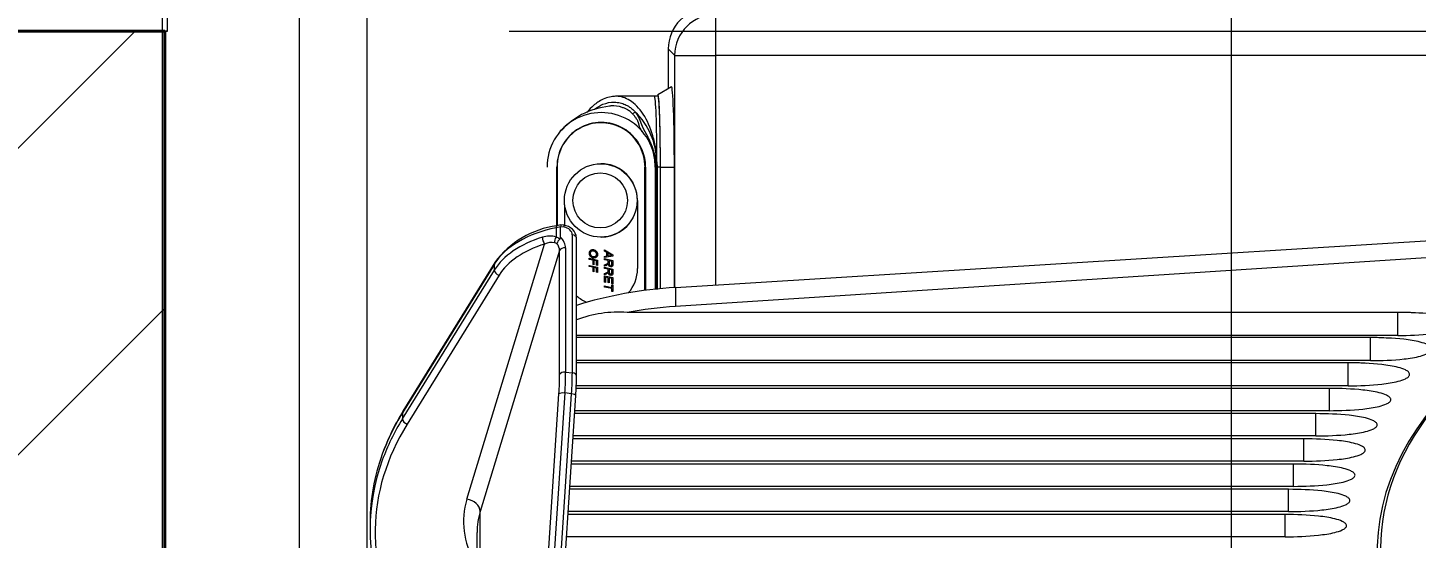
# Model space of a CAD drawing. Header units: millimetres. Extents: x 886808 to 1650903, y -1008069 to 230892.
# Drawn here: x 935148.2 to 935554.9, y -346922.8 to -346773.2 of the extents above; entities that cross this region are included whole.
import ezdxf

# ---------------------------------------------------------------- set-up
doc = ezdxf.new("R2010")
doc.units = ezdxf.units.MM
doc.layers.get('0').update_dxf_attribs({"lineweight": 0})
for name, color, linetype, lineweight in [('01- NET TUONG- 242', 242, 'Continuous', 40), ('03- Net Cua- 153', 153, 'Continuous', 9), ('A_Dim', 8, 'Continuous', 5), ('HACTH', 8, 'Continuous', 0), ('hatch', 250, 'Continuous', 0), ('I-FURN', 252, 'Continuous', 5)]:
    doc.layers.add(name, color=color, linetype=linetype, lineweight=lineweight)
doc.styles.add('TIÊU ĐỀ', font='arial.ttf', dxfattribs={"height": 230})
doc.dimstyles.new('1-100', dxfattribs={"dimtxt": 230, "dimasz": 150, "dimexe": 150, "dimexo": 300, "dimgap": 90, "dimtad": 1, "dimdec": 0, "dimrnd": 5, "dimzin": 0, "dimtxsty": 'TIÊU ĐỀ', "dimblk": 'ARCHTICK', "dimcen": 100, "dimdle": 120, "dimclrd": 256, "dimclre": 256, "dimclrt": 2, "dimadec": 0, "dimazin": 0, "dimtfac": 1, "dimtdec": 0, "dimtix": 1, "dimtmove": 1, "dimatfit": 3, "dimldrblk": 'OPEN30', "dimfxl": 900, "dimtolj": 1, "dimtzin": 0, "dimlwd": 13, "dimlwe": 13, "dimarcsym": 1})

# ---------------------------------------------------------------- blocks, each defined once
blk = doc.blocks.new('*U1457')
at = {"color": 7, "ltscale": 5}
blk.add_line((-2000, 100), (-2000, -100), dxfattribs=at)
at = {"color": 0, "lineweight": -2}
blk.add_lwpolyline([(-2000, 100), (-1950, 100), (-1950, -100), (-2000, -100)], close=True, dxfattribs=at)
blk = doc.blocks.new('TUONG BEP TG 1')
at = {"layer": 'HACTH', "transparency": 33554636}
h = blk.add_hatch(dxfattribs=at)
h.set_pattern_fill('ANSI31', color=256, scale=20)
h.set_pattern_definition([(45, (-934918.59, 379499.195), (-44.9012806, 44.9012806), [])])
h.paths.add_polyline_path([(70, 29807.82), (70, 31607.82), (-2430, 31607.82), (-2430, 31445.27), (-2630, 31445.27), (-2630, 31807.82), (70, 31807.82), (70, 29607.82), (-2630, 29607.82), (-2630, 29944.8), (-2430, 29944.8), (-2430, 29807.82)])
h.paths.add_polyline_path([(70, 32725), (269.73, 32725), (269.73, 29200), (70, 29200)])
at = {"layer": '01- NET TUONG- 242', "transparency": 33554636}
blk.add_lwpolyline([(70, 32725), (269.73, 32725), (269.73, 29200), (70, 29200)], close=True, dxfattribs=at)
at = {"layer": '03- Net Cua- 153', "linetype": 'Continuous', "transparency": 33554636, "xscale": -1, "rotation": 270}
blk.add_blockref('*U1457', (170.6, 34725), dxfattribs=at)
blk = doc.blocks.new('A$C26DD556D')
at = {"layer": 'hatch', "transparency": 33554636}
for p, q in [((2078.55, 22119.27), (2078.55, 23619.27)), ((2078.55, 22119.27), (2078.55, 23619.27)), ((2078.55, 22119.27), (2078.55, 23619.27)), ((2118.55, 23619.27), (2118.55, 22119.27)), ((2138.55, 22139.27), (2138.55, 23599.27)), ((2391.55, 23599.27), (2391.55, 22139.27)), ((2240.58, 23416.22, 0), (2240.58, 23404.23, 0)), ((2228.59, 23404.23, 0), (2226.72, 23406.1, 0)), ((2226.72, 23406.1, 0), (2226.72, 23394.43, 0)), ((2228.59, 23336.2, 0), (2228.59, 23404.23, 0)), ((2228.59, 23404.23, 0), (2240.58, 23404.23, 0)), ((2524.73, 23404.23, 0), (2240.58, 23404.23, 0)), ((2240.58, 23404.23, 0), (2240.58, 23336.95, 0)), ((2227.66, 23394.98, 0), (2223.66, 23392.67, 0)), ((2222.68, 23392.23, 0), (2211.44, 23392.23, 0)), ((2223.79, 23392.23, 0), (2222.68, 23392.23, 0)), ((2207.09, 23384.48, 0), (2207.02, 23384.48, 0)), ((2194.09, 23354.32, 0), (2194.09, 23371.48, 0)), ((2194.12, 23371.48, 0), (2194.09, 23371.48, 0)), ((2194.12, 23354.33, 0), (2194.12, 23371.48, 0)), ((2194.15, 23371.48, 0), (2194.15, 23354.34, 0)), ((2207.02, 23372.48, 0), (2206.94, 23372.48, 0)), ((2219.89, 23335.35, 0), (2219.89, 23371.48, 0)), ((2219.96, 23371.48, 0), (2219.89, 23371.48, 0)), ((2219.96, 23335.36, 0), (2219.96, 23371.48, 0)), ((2220.03, 23371.48, 0), (2220.03, 23335.37, 0)), ((2222.87, 23371.48, 0), (2223.05, 23371.48, 0)), ((2222.91, 23371.48, 0), (2222.91, 23335.71, 0)), ((2223.37, 23371.48, 0), (2223.32, 23372.99, 0)), ((2223.37, 23335.65, 0), (2223.37, 23371.48, 0)), ((2223.37, 23371.48, 0), (2223.45, 23371.48, 0)), ((2223.4, 23373, 0), (2223.45, 23371.48, 0)), ((2224.41, 23371.48, 0), (2223.45, 23371.48, 0)), ((2223.45, 23371.48, 0), (2223.45, 23335.65, 0)), ((2224.41, 23335.87, 0), (2224.41, 23371.48, 0)), ((2224.42, 23335.87, 0), (2224.42, 23371.48, 0)), ((2224.42, 23371.48, 0), (2228.49, 23371.48, 0)), ((2228.49, 23336.2, 0), (2228.49, 23371.48, 0)), ((2217.67, 23361.73, 0), (2217.67, 23341.73, 0)), ((2217.67, 23361.73, 0), (2217.67, 23341.73, 0)), ((2196.37, 23354.4, 0), (2196.37, 23360.44, 0)), ((2196.37, 23354.4, 0), (2196.37, 23360.44, 0)), ((2195.17, 23353.98, 0), (2193.84, 23353.72, 0)), ((2193.84, 23353.72, 0), (2193.84, 23351, 0)), ((2195.23, 23354.56, 0), (2194.05, 23354.31, 0)), ((2196.19, 23353.87, 0), (2195.17, 23353.99, 0)), ((2195.17, 23350.94, 0), (2195.17, 23353.98, 0)), ((2196.1, 23354.45, 0), (2195.23, 23354.56, 0)), ((2228.86, 23336.22, 0), (2514.74, 23354.06, 0)), ((2198.61, 23311.19, 0), (2198.61, 23351.62, 0)), ((2199.83, 23310.29, 0), (2199.83, 23350.71, 0)), ((2206.94, 23350.98, 0), (2207.02, 23350.98, 0)), ((2514.74, 23349.14, 0), (2228.86, 23330.64, 0)), ((2167.73, 23274.17, 0), (2190.5, 23348.94, 0)), ((2194.89, 23347.06, 0), (2171.6, 23270.56, 0)), ((2194.89, 23310.68, 0), (2194.89, 23347.06, 0)), ((2196.64, 23347.8, 0), (2196.64, 23311.42, 0)), ((2203.89, 23345.84, 0), (2203.89, 23345.84, 0)), ((2203.91, 23346.56, 0), (2203.9, 23346.56, 0)), ((2204.14, 23345.54, 0), (2204.13, 23345.54, 0)), ((2204.18, 23346.82, 0), (2204.18, 23346.82, 0)), ((2204.57, 23346.91, 0), (2204.57, 23346.91, 0)), ((2204.57, 23346.91, 0), (2204.57, 23346.91, 0)), ((2205.62, 23346.85, 0), (2205.62, 23346.85, 0)), ((2208.01, 23347.24, 0), (2210.49, 23345.82, 0)), ((2208.01, 23346.87, 0), (2208.01, 23347.24, 0)), ((2208.01, 23346.87, 0), (2208.01, 23347.24, 0)), ((2208.01, 23347.24, 0), (2210.49, 23345.82, 0)), ((2208.72, 23346.47, 0), (2208.01, 23346.87, 0)), ((2208.72, 23346.47, 0), (2208.01, 23346.87, 0)), ((2208.01, 23345.34, 0), (2208.72, 23345.46, 0)), ((2208.01, 23345.34, 0), (2208.72, 23345.46, 0)), ((2210.49, 23345.43, 0), (2208.01, 23345.01, 0)), ((2210.49, 23345.43, 0), (2208.01, 23345.01, 0)), ((2208.01, 23345.01, 0), (2208.01, 23345.34, 0)), ((2208.01, 23345.01, 0), (2208.01, 23345.34, 0)), ((2208.72, 23345.46, 0), (2208.72, 23346.47, 0)), ((2208.72, 23345.46, 0), (2208.72, 23346.47, 0)), ((2208.98, 23346.33, 0), (2208.98, 23345.5, 0)), ((2209.71, 23345.92, 0), (2208.98, 23346.33, 0)), ((2209.71, 23345.92, 0), (2208.98, 23346.33, 0)), ((2208.98, 23346.33, 0), (2208.98, 23345.5, 0)), ((2208.98, 23345.5, 0), (2209.6, 23345.6, 0)), ((2208.98, 23345.5, 0), (2209.6, 23345.6, 0)), ((2210.49, 23345.82, 0), (2210.49, 23345.43, 0)), ((2210.49, 23345.82, 0), (2210.49, 23345.43, 0)), ((2175.76, 23343.07, 0), (2148.86, 23299.46, 0)), ((2148.86, 23297.72, 0), (2175.76, 23341.33, 0)), ((2175.89, 23343.54, 0), (2148.99, 23299.93, 0)), ((2175.76, 23341.33, 0), (2175.76, 23343.07, 0)), ((2203.58, 23344.76, 0), (2205.98, 23344.25, 0)), ((2203.58, 23344.43, 0), (2203.58, 23344.76, 0)), ((2204.67, 23344.2, 0), (2203.58, 23344.43, 0)), ((2203.58, 23342.37, 0), (2203.58, 23342.69, 0)), ((2203.58, 23342.69, 0), (2205.98, 23342.19, 0)), ((2204.67, 23342.14, 0), (2203.58, 23342.37, 0)), ((2203.59, 23344.43, 0), (2203.59, 23344.76, 0)), ((2203.59, 23344.76, 0), (2205.98, 23344.25, 0)), ((2204.67, 23344.2, 0), (2203.59, 23344.43, 0)), ((2203.59, 23342.37, 0), (2203.59, 23342.69, 0)), ((2203.59, 23342.69, 0), (2205.98, 23342.19, 0)), ((2204.67, 23342.14, 0), (2203.59, 23342.37, 0)), ((2203.59, 23342.37, 0), (2203.59, 23342.37, 0)), ((2204.67, 23342.93, 0), (2204.67, 23344.2, 0)), ((2204.67, 23342.93, 0), (2204.67, 23344.2, 0)), ((2204.67, 23342.93, 0), (2204.67, 23342.93, 0)), ((2204.94, 23342.87, 0), (2204.67, 23342.93, 0)), ((2204.94, 23342.88, 0), (2204.67, 23342.93, 0)), ((2204.67, 23340.87, 0), (2204.67, 23342.14, 0)), ((2204.67, 23340.87, 0), (2204.67, 23342.14, 0)), ((2204.94, 23344.93, 0), (2204.94, 23344.93, 0)), ((2205.71, 23343.99, 0), (2204.94, 23344.15, 0)), ((2204.94, 23344.15, 0), (2204.94, 23342.87, 0)), ((2204.95, 23344.15, 0), (2204.94, 23344.15, 0)), ((2204.94, 23344.15, 0), (2204.94, 23342.88, 0)), ((2204.94, 23344.15, 0), (2204.94, 23342.88, 0)), ((2205.7, 23343.99, 0), (2204.94, 23344.15, 0)), ((2204.94, 23342.87, 0), (2204.94, 23342.88, 0)), ((2204.94, 23342.88, 0), (2204.94, 23342.88, 0)), ((2205.71, 23341.92, 0), (2204.94, 23342.08, 0)), ((2204.94, 23342.08, 0), (2204.94, 23340.81, 0)), ((2204.95, 23342.08, 0), (2204.94, 23342.08, 0)), ((2205.7, 23341.92, 0), (2204.94, 23342.08, 0)), ((2204.94, 23342.08, 0), (2204.94, 23340.81, 0)), ((2204.94, 23342.08, 0), (2204.94, 23340.81, 0)), ((2205.7, 23343.99, 0), (2204.95, 23344.15, 0)), ((2205.7, 23341.92, 0), (2204.95, 23342.08, 0)), ((2205.7, 23342.74, 0), (2205.7, 23343.99, 0)), ((2205.98, 23342.68, 0), (2205.7, 23342.74, 0)), ((2205.7, 23340.68, 0), (2205.7, 23341.92, 0)), ((2205.71, 23342.74, 0), (2205.71, 23343.99, 0)), ((2205.98, 23342.68, 0), (2205.71, 23342.74, 0)), ((2205.71, 23342.74, 0), (2205.71, 23342.74, 0)), ((2205.98, 23342.68, 0), (2205.71, 23342.74, 0)), ((2205.71, 23342.74, 0), (2205.71, 23342.74, 0)), ((2205.71, 23340.67, 0), (2205.71, 23341.92, 0)), ((2205.98, 23344.25, 0), (2205.98, 23342.68, 0)), ((2205.98, 23344.25, 0), (2205.98, 23342.68, 0)), ((2205.98, 23344.25, 0), (2205.98, 23342.68, 0)), ((2205.98, 23342.68, 0), (2205.98, 23342.68, 0)), ((2205.98, 23342.19, 0), (2205.98, 23340.62, 0)), ((2205.98, 23342.19, 0), (2205.98, 23340.62, 0)), ((2205.98, 23342.19, 0), (2205.98, 23341.2, 0)), ((2208.01, 23344.67, 0), (2210.49, 23344.15, 0)), ((2208.01, 23344.34, 0), (2208.01, 23344.67, 0)), ((2208.01, 23344.34, 0), (2208.01, 23344.67, 0)), ((2208.01, 23344.67, 0), (2210.49, 23344.15, 0)), ((2209.11, 23344.11, 0), (2208.01, 23344.34, 0)), ((2209.11, 23344.11, 0), (2208.01, 23344.34, 0)), ((2208.01, 23342.86, 0), (2208.47, 23343.03, 0)), ((2208.01, 23342.86, 0), (2208.47, 23343.03, 0)), ((2208.01, 23342.48, 0), (2208.01, 23342.86, 0)), ((2208.01, 23342.48, 0), (2208.01, 23342.86, 0)), ((2208.48, 23342.67, 0), (2208.01, 23342.48, 0)), ((2208.48, 23342.67, 0), (2208.01, 23342.48, 0)), ((2208.01, 23342.15, 0), (2210.49, 23341.63, 0)), ((2208.01, 23341.82, 0), (2208.01, 23342.15, 0)), ((2208.01, 23341.82, 0), (2208.01, 23342.15, 0)), ((2208.01, 23342.15, 0), (2210.49, 23341.63, 0)), ((2209.11, 23341.59, 0), (2208.01, 23341.82, 0)), ((2209.11, 23341.59, 0), (2208.01, 23341.82, 0)), ((2209.11, 23343.72, 0), (2209.11, 23344.11, 0)), ((2209.11, 23343.72, 0), (2209.11, 23344.11, 0)), ((2209.11, 23341.2, 0), (2209.11, 23341.59, 0)), ((2209.11, 23341.2, 0), (2209.11, 23341.59, 0)), ((2210.21, 23343.87, 0), (2209.38, 23344.05, 0)), ((2209.38, 23344.05, 0), (2209.38, 23343.59, 0)), ((2210.21, 23343.87, 0), (2209.38, 23344.05, 0)), ((2209.38, 23344.05, 0), (2209.38, 23343.59, 0)), ((2210.21, 23341.35, 0), (2209.38, 23341.53, 0)), ((2209.38, 23341.53, 0), (2209.38, 23341.07, 0)), ((2210.21, 23341.35, 0), (2209.38, 23341.53, 0)), ((2209.38, 23341.53, 0), (2209.38, 23341.07, 0)), ((2210.21, 23343.06, 0), (2210.21, 23343.87, 0)), ((2210.21, 23343.06, 0), (2210.21, 23343.87, 0)), ((2210.21, 23340.54, 0), (2210.21, 23341.35, 0)), ((2210.21, 23340.54, 0), (2210.21, 23341.35, 0)), ((2210.49, 23344.15, 0), (2210.49, 23343.1, 0)), ((2210.49, 23344.15, 0), (2210.49, 23343.1, 0)), ((2210.49, 23341.63, 0), (2210.49, 23340.58, 0)), ((2210.49, 23341.63, 0), (2210.49, 23340.58, 0)), ((2177.14, 23339.82, 0), (2150.24, 23296.21, 0)), ((2204.94, 23340.81, 0), (2204.67, 23340.87, 0)), ((2204.67, 23340.87, 0), (2204.67, 23340.87, 0)), ((2204.94, 23340.81, 0), (2204.67, 23340.87, 0)), ((2204.67, 23340.87, 0), (2204.67, 23340.87, 0)), ((2204.94, 23340.81, 0), (2204.67, 23340.87, 0)), ((2204.94, 23340.81, 0), (2204.94, 23340.81, 0)), ((2205.98, 23340.62, 0), (2205.7, 23340.68, 0)), ((2205.71, 23340.67, 0), (2205.71, 23340.68, 0)), ((2205.98, 23340.62, 0), (2205.71, 23340.67, 0)), ((2205.71, 23340.67, 0), (2205.71, 23340.67, 0)), ((2205.98, 23340.62, 0), (2205.71, 23340.67, 0)), ((2205.98, 23340.62, 0), (2205.98, 23340.62, 0)), ((2208.01, 23340.33, 0), (2208.47, 23340.51, 0)), ((2208.01, 23340.33, 0), (2208.47, 23340.51, 0)), ((2208.01, 23339.96, 0), (2208.01, 23340.33, 0)), ((2208.01, 23339.96, 0), (2208.01, 23340.33, 0)), ((2208.48, 23340.15, 0), (2208.01, 23339.96, 0)), ((2208.48, 23340.15, 0), (2208.01, 23339.96, 0)), ((2208.01, 23339.64, 0), (2210.49, 23339.11, 0)), ((2208.01, 23337.73, 0), (2208.01, 23339.64, 0)), ((2208.01, 23337.73, 0), (2208.01, 23339.64, 0)), ((2208.01, 23339.64, 0), (2210.49, 23339.11, 0)), ((2208.29, 23337.67, 0), (2208.01, 23337.73, 0)), ((2208.29, 23337.67, 0), (2208.01, 23337.73, 0)), ((2208.29, 23339.24, 0), (2208.29, 23337.67, 0)), ((2209.15, 23339.06, 0), (2208.29, 23339.24, 0)), ((2209.15, 23339.06, 0), (2208.29, 23339.24, 0)), ((2208.29, 23339.24, 0), (2208.29, 23337.67, 0)), ((2209.15, 23337.63, 0), (2209.15, 23339.06, 0)), ((2209.15, 23337.63, 0), (2209.15, 23339.06, 0)), ((2209.43, 23337.57, 0), (2209.15, 23337.63, 0)), ((2209.43, 23337.57, 0), (2209.15, 23337.63, 0)), ((2209.43, 23339, 0), (2209.43, 23337.57, 0)), ((2210.2, 23338.84, 0), (2209.43, 23339, 0)), ((2210.2, 23338.84, 0), (2209.43, 23339, 0)), ((2209.43, 23339, 0), (2209.43, 23337.57, 0)), ((2210.2, 23337.37, 0), (2210.2, 23338.84, 0)), ((2210.2, 23337.37, 0), (2210.2, 23338.84, 0)), ((2210.49, 23337.31, 0), (2210.2, 23337.37, 0)), ((2210.49, 23337.31, 0), (2210.2, 23337.37, 0)), ((2210.2, 23337.03, 0), (2210.49, 23336.97, 0)), ((2210.2, 23336.21, 0), (2210.2, 23337.03, 0)), ((2210.2, 23336.21, 0), (2210.2, 23337.03, 0)), ((2210.2, 23337.03, 0), (2210.49, 23336.97, 0)), ((2210.49, 23339.11, 0), (2210.49, 23337.31, 0)), ((2210.49, 23339.11, 0), (2210.49, 23337.31, 0)), ((2210.49, 23336.97, 0), (2210.49, 23335, 0)), ((2210.49, 23336.97, 0), (2210.49, 23335, 0)), ((2208.01, 23336.67, 0), (2210.2, 23336.21, 0)), ((2208.01, 23336.34, 0), (2208.01, 23336.67, 0)), ((2208.01, 23336.34, 0), (2208.01, 23336.67, 0)), ((2208.01, 23336.67, 0), (2210.2, 23336.21, 0)), ((2210.2, 23335.88, 0), (2208.01, 23336.34, 0)), ((2210.2, 23335.88, 0), (2208.01, 23336.34, 0)), ((2210.2, 23335.06, 0), (2210.2, 23335.88, 0)), ((2210.2, 23335.06, 0), (2210.2, 23335.88, 0)), ((2210.49, 23335, 0), (2210.2, 23335.06, 0)), ((2210.49, 23335, 0), (2210.2, 23335.06, 0)), ((2228.86, 23336.22, 0), (2228.86, 23330.64, 0)), ((2440.37, 23328.91, 0), (2214.64, 23328.91, 0)), ((2440.37, 23322.17, 0), (2440.37, 23328.91, 0)), ((2440.37, 23322.17, 0), (2199.83, 23322.17, 0)), ((2432.37, 23321.52, 0), (2199.83, 23321.52, 0)), ((2432.37, 23321.52, 0), (2432.37, 23321.53, 0)), ((2432.37, 23314.78, 0), (2432.37, 23321.52, 0)), ((2432.37, 23314.78, 0), (2199.83, 23314.78, 0)), ((2425.87, 23314.14, 0), (2199.83, 23314.14, 0)), ((2425.87, 23307.39, 0), (2425.87, 23314.14, 0)), ((2425.87, 23314.14, 0), (2425.87, 23314.14, 0)), ((2196.64, 23311.42, 0), (2198.61, 23311.19, 0)), ((2190.25, 23237.51, 0), (2194.69, 23305.02, 0)), ((2196.42, 23305.3, 0), (2191.98, 23237.79, 0)), ((2193.95, 23237.57, 0), (2198.39, 23305.07, 0)), ((2195.19, 23237.02, 0), (2199.63, 23304.53, 0)), ((2198.39, 23305.07, 0), (2196.42, 23305.3, 0)), ((2420.37, 23306.63, 0), (2199.73, 23306.63, 0)), ((2425.87, 23307.39, 0), (2199.76, 23307.39, 0)), ((2420.37, 23300.12, 0), (2420.37, 23306.63, 0)), ((2148.86, 23299.46, 0), (2148.86, 23297.72, 0)), ((2416.37, 23299.25, 0), (2199.28, 23299.25, 0)), ((2420.37, 23300.12, 0), (2199.34, 23300.12, 0)), ((2416.37, 23292.73, 0), (2416.37, 23299.25, 0)), ((2416.37, 23292.73, 0), (2198.85, 23292.73, 0)), ((2412.87, 23291.86, 0), (2198.79, 23291.86, 0)), ((2412.87, 23285.34, 0), (2412.87, 23291.86, 0)), ((2409.87, 23284.47, 0), (2198.31, 23284.47, 0)), ((2412.87, 23285.34, 0), (2198.37, 23285.34, 0)), ((2409.87, 23277.95, 0), (2409.87, 23284.47, 0)), ((2408.37, 23277.08, 0), (2197.82, 23277.08, 0)), ((2409.87, 23277.95, 0), (2197.88, 23277.95, 0)), ((2408.37, 23270.57, 0), (2408.37, 23277.08, 0)), ((2171.6, 23160.78, 0), (2171.6, 23270.56, 0)), ((2407.37, 23269.69, 0), (2197.34, 23269.69, 0)), ((2408.37, 23270.57, 0), (2197.39, 23270.57, 0)), ((2407.37, 23263.18, 0), (2407.37, 23269.69, 0)), ((2139.36, 23267.48, 0), (2139.36, 23265.74, 0)), ((2170.68, 23264.45, 0), (2170.68, 23154.61, 0)), ((2407.37, 23263.18, 0), (2196.91, 23263.18, 0))]:
    blk.add_line(p, q, dxfattribs=at)
for centre, radius, start, end in [((2207.06, 23371.62, 0), 15.84, 359.4809, 180.5191), ((2211.7, 23367.23, 0), 22.19, 95.6251, 140.0536), ((2202.54, 23372.75, 0), 20.78, 0.6784, 46.053), ((2197.82, 23327.26, 0), 27.32, 97.9503, 143.4264), ((2195.8, 23350.41, 0), 4.04, 4.2196, 85.7624), ((2191.92, 23345.02, 0), 6.28, 72.136, 109.4973), ((2192.52, 23344.83, 0), 4.58, 78.9901, 116.2266), ((2196.33, 23348.58, 0), 2.27, 128.0848, 168.5911), ((2194.43, 23350.91, 0), 0.733, 312.5768, 2.5658), ((2204.79, 23346.24, 0), 1.25, 205.7654, 225.5429), ((2204.79, 23346.24, 0), 1.25, 205.7654, 225.5429), ((2204.79, 23346.24, 0), 1.26, 205.7065, 225.3934), ((2204.45, 23346.31, 0), 0.891, 116.2271, 150.5243), ((2204.8, 23346.32, 0), 1.02, 208.1747, 229.9807), ((2204.79, 23346.32, 0), 1.02, 208.1747, 229.9807), ((2204.48, 23346.24, 0), 0.658, 116.8314, 150.5276), ((2204.78, 23346.3, 0), 1, 207.818, 230.0977), ((2204.47, 23346.24, 0), 0.648, 116.5701, 150.7829), ((2204.48, 23346.24, 0), 0.658, 116.8314, 150.5276), ((2204.89, 23346.33, 0), 1.39, 225.2542, 244.809), ((2204.89, 23346.33, 0), 1.39, 225.2746, 244.8061), ((2204.89, 23346.33, 0), 1.39, 225.2542, 244.809), ((2204.58, 23346.07, 0), 1.16, 89.8934, 116.7591), ((2204.86, 23346.42, 0), 1.14, 230.4212, 252.4486), ((2204.87, 23346.42, 0), 1.14, 230.4212, 252.4486), ((2204.87, 23346.42, 0), 1.14, 230.3406, 252.3691), ((2204.56, 23346.05, 0), 0.857, 89.4447, 116.2396), ((2204.56, 23346.05, 0), 0.864, 89.4767, 116.0763), ((2204.56, 23346.05, 0), 0.864, 89.4767, 116.0763), ((2204.63, 23345.67, 0), 1.24, 49.9606, 92.8046), ((2204.64, 23345.67, 0), 1.24, 49.9606, 92.8046), ((2204.64, 23345.78, 0), 1.46, 47.8967, 92.3715), ((2204.65, 23345.77, 0), 1.46, 47.9849, 92.3608), ((2204.65, 23345.78, 0), 1.46, 47.8967, 92.3715), ((2210.66, 23339.09, 0), 6.59, 93.8383, 99.2301), ((2210.66, 23339.09, 0), 6.59, 93.8383, 99.2301), ((2211.91, 23349.73, 0), 4.4, 240.0688, 247.3982), ((2211.91, 23349.73, 0), 4.4, 240.0688, 247.3982), ((2207.7, 23345.07, 0), 2.18, 290.7598, 303.5782), ((2207.7, 23345.07, 0), 2.18, 290.7598, 303.5782), ((2207.7, 23345.07, 0), 2.18, 290.7598, 303.5782), ((2207.62, 23344.73, 0), 2.23, 292.7123, 305.9976), ((2207.61, 23344.73, 0), 2.23, 292.7123, 305.9976), ((2207.61, 23344.73, 0), 2.23, 292.7123, 305.9976), ((2208.66, 23343.65, 0), 0.463, 301.1567, 331.329), ((2208.66, 23343.65, 0), 0.463, 301.1567, 331.329), ((2208.66, 23341.13, 0), 0.463, 301.1567, 331.329), ((2208.66, 23341.13, 0), 0.463, 301.1567, 331.329), ((2208.67, 23343.65, 0), 0.463, 301.1567, 331.329), ((2208.67, 23341.13, 0), 0.463, 301.1567, 331.329), ((2208.38, 23343.64, 0), 0.905, 307.482, 325.5329), ((2208.38, 23343.64, 0), 0.905, 307.482, 325.5329), ((2208.33, 23343.68, 0), 0.782, 341.3937, 2.8202), ((2208.33, 23343.68, 0), 0.782, 341.3937, 2.8202), ((2208.33, 23343.68, 0), 0.782, 341.3937, 2.8202), ((2208.33, 23341.16, 0), 0.782, 341.3937, 2.8202), ((2208.33, 23341.16, 0), 0.782, 341.3937, 2.8202), ((2208.33, 23341.16, 0), 0.782, 341.3937, 2.8202), ((2210.24, 23343.2, 0), 1.12, 183.673, 219.9383), ((2210.24, 23343.2, 0), 1.12, 183.673, 219.9383), ((2210.24, 23343.2, 0), 1.12, 183.673, 219.9383), ((2215.63, 23343.51, 0), 6.26, 179.2608, 183.0866), ((2215.63, 23343.51, 0), 6.26, 179.2608, 183.0866), ((2215.63, 23340.99, 0), 6.26, 179.2608, 183.0866), ((2215.63, 23340.99, 0), 6.26, 179.2608, 183.0866), ((2209.96, 23342.87, 0), 0.24, 299.5228, 340.6707), ((2209.96, 23342.87, 0), 0.24, 299.5228, 340.6707), ((2209.96, 23342.87, 0), 0.24, 299.5228, 340.6707), ((2209.29, 23343.02, 0), 0.928, 345.5365, 2.499), ((2209.29, 23343.02, 0), 0.928, 345.5365, 2.499), ((2207.7, 23342.55, 0), 2.18, 290.7598, 303.5782), ((2207.7, 23342.55, 0), 2.18, 290.7598, 303.5782), ((2207.7, 23342.55, 0), 2.18, 290.7598, 303.5782), ((2207.62, 23342.21, 0), 2.23, 292.7123, 305.9976), ((2207.61, 23342.21, 0), 2.23, 292.7123, 305.9976), ((2207.61, 23342.21, 0), 2.23, 292.7123, 305.9976), ((2208.38, 23341.12, 0), 0.905, 307.482, 325.5329), ((2208.38, 23341.12, 0), 0.905, 307.482, 325.5329), ((2210.24, 23340.68, 0), 1.12, 183.673, 219.9383), ((2210.24, 23340.68, 0), 1.12, 183.673, 219.9383), ((2210.24, 23340.68, 0), 1.12, 183.673, 219.9383), ((2209.96, 23340.35, 0), 0.24, 299.5228, 340.6707), ((2209.96, 23340.35, 0), 0.24, 299.5228, 340.6707), ((2209.96, 23340.35, 0), 0.24, 299.5228, 340.6707), ((2209.29, 23340.5, 0), 0.928, 345.5365, 2.499), ((2209.29, 23340.5, 0), 0.928, 345.5365, 2.499), ((2212.14, 23295.06, 0), 33.94, 85.7672, 111.2502), ((2440.98, 23265.46, 0), 63.46, 85.8093, 90.5533), ((2432.98, 23258.07, 0), 63.46, 85.8093, 90.5533), ((2426.48, 23250.69, 0), 63.46, 85.8093, 90.5533), ((2203.63, 23265.82, 0), 64.41, 148.0299, 160.1941)]:
    blk.add_arc(centre, radius, start, end, dxfattribs=at)
for centre, major_axis, ratio, start_param, end_param in [((2238.73, 23406.08, 0), (8.5, -8.5), 0.998783, 2.356803, 3.926382), ((2240.58, 23404.23, 0), (-8.49, -8.49), 0.998783, 3.9276, 5.497178), ((2227.67, 23371.48, 0), (0, -23.5), 0.034899, 1.570796, 3.161756), ((2222.68, 23371.48, 0), (0, -20.75), 0.034899, 1.644177, 3.141593), ((2223.68, 23371.48, 0), (0, -21.19), 0.034899, 1.570796, 3.34587), ((2223.68, 23371.48, 0), (0, -21), 0.034899, 1.570796, 3.296049), ((2216.34, 23387.71, 0), (-0.655, -0.543), 0.569509, 1.022812, 2.175399), ((2207.06, 23371.48, 0), (0, -13.1), 0.990268, 1.570796, 4.712389), ((2207.02, 23371.48, 0), (0, -13), 0.990268, 1.570796, 4.712389), ((2207.09, 23371.48, 0), (0, -13), 0.990268, 1.570796, 3.141593), ((2207.09, 23371.48, 0), (0, 12.97), 1, -1.570796, -0.000034), ((2207.02, 23361.73, 0), (0, -10.75), 0.990268, 0, 3.141593), ((2207.02, 23361.73, 0), (0, -10.75), 0.990268, 1.570796, 3.141593), ((2207.02, 23361.73, 0), (0, -10.75), 0.990268, 1.570796, 3.141593), ((2223.4, 23372.99, 0), (0.0998, 0.0064), 0.070989, 1.531354, 2.406275), ((2203.86, 23336.3, 0), (-30, 0.59), 0.611152, 5.064745, 5.93741), ((2194.35, 23352.84, 0), (0.3, -1.47), 0.273748, 3.141593, 4.024067), ((2195.29, 23353.04, 0), (0.06, -1.52), 0.072778, 3.129615, 4.027318), ((2195.91, 23352.96, 0), (-0.19, -1.49), 0.134282, 2.24389, 3.141156), ((2196.15, 23351.9, 0), (2.39, -0.72), 0.774842, 0.229187, 1.784869), ((2203.86, 23334.56, 0), (-30, 0.59), 0.611152, 5.211365, 5.93741), ((2190.52, 23350.13, 0), (-0.44, 1.43), 0.379317, 0.852094, 2.420341), ((2194.35, 23350.13, 0), (0.55, 1.4), 0.575758, 1.139691, 2.389318), ((2190.5, 23345.99, 0), (4.29, 2.35), 0.592762, 0.329529, 0.559092), ((2190, 23346.86, 0), (5.77, 2.39), 0.665049, 0.333716, 0.604158), ((2190.96, 23347.51, 0), (3.83, -1.15), 0.772847, 0.22831, 0.871228), ((2191.23, 23348.42, 0), (5.27, -1.59), 0.774842, 0.229187, 0.985644), ((2198.33, 23350.71, 0), (-1.5, 0), 0.615661, 3.141593, 4.529129), ((2203.83, 23333.38, 0), (-28.5, 0.59), 0.610906, 5.211986, 5.938031), ((2196.37, 23346.89, 0), (1.5, 0), 0.615661, 1.387537, 2.958333), ((2204.66, 23346.2, 0), (0, -1.14), 0.990268, 4.21196, 5.176464), ((2204.68, 23346.2, 0), (0, -1.14), 0.990268, 4.214499, 5.1723), ((2204.68, 23346.2, 0), (0, -1.14), 0.990268, 4.214499, 5.1723), ((2204.55, 23346.19, 0), (0, -1.04), 0.990268, 3.10642, 4.150494), ((2204.55, 23346.19, 0), (0, -1.04), 0.990268, 3.141593, 4.150494), ((2204.54, 23346.19, 0), (0, 0.733), 1, 1.038385, 2.068685), ((2204.54, 23346.19, 0), (0, 0.737), 1, 1.041082, 2.066337), ((2204.54, 23346.19, 0), (0, 0.737), 1, 1.041082, 2.066337), ((2204.9, 23346.29, 0), (0, 1.36), 1, 2.681145, 3.796391), ((2204.91, 23346.29, 0), (0, 1.36), 1, 2.681145, 3.141593), ((2204.92, 23346.31, 0), (0, 1.06), 1, 2.758987, 3.765721), ((2204.91, 23346.32, 0), (0, 1.07), 1, 2.761379, 3.763933), ((2204.92, 23346.32, 0), (0, 1.07), 1, 2.761379, 3.141593), ((2204.92, 23346.31, 0), (0, 1.07), 1, 3.141593, 3.214117), ((2204.99, 23345.99, 0), (0, -0.776), 0.990268, 0.807709, 2.520947), ((2204.99, 23345.99, 0), (0, -0.776), 0.990268, 0.807709, 2.520947), ((2204.88, 23345.98, 0), (0, 1.15), 1, 3.975898, 5.577081), ((2177.16, 23342.75, 0), (1.28, -0.79), 0.744969, 3.142004, 3.568087), ((2177.16, 23341.01, 0), (-1.28, 0.79), 0.744969, 0.426495, 1.983921), ((2209.98, 23343.17, 0), (0, 0.593), 1, 1.567133, 2.551954), ((2209.98, 23343.17, 0), (0, 0.593), 1, 1.567133, 2.551954), ((2209.98, 23343.17, 0), (0, 0.593), 1, 1.567133, 2.551954), ((2209.88, 23343.04, 0), (0, 0.432), 1, 2.584524, 3.625961), ((2209.88, 23343.04, 0), (0, 0.432), 1, 2.584524, 3.625961), ((2207.02, 23341.73, 0), (0, 10.69), 1, 3.983556, 4.712389), ((2207.02, 23341.73, 0), (0, 10.69), 1, 3.983556, 4.712389), ((2209.98, 23340.65, 0), (0, 0.593), 1, 1.567133, 2.551954), ((2209.98, 23340.65, 0), (0, 0.593), 1, 1.567133, 2.551954), ((2209.98, 23340.65, 0), (0, 0.593), 1, 1.567133, 2.551954), ((2209.88, 23340.52, 0), (0, 0.432), 1, 2.584524, 3.625961), ((2209.88, 23340.52, 0), (0, 0.432), 1, 2.584524, 3.625961), ((2585.37, 23259.05, 0), (151, 0), 0.615661, 2.104329, 3.473083), ((2237.22, 23288.98, 0), (80, 0), 0.593772, 1.675516, 2.057039), ((2207.02, 23341.73, 0), (0, 10.7), 1, 2.405436, 2.737906), ((2207.02, 23341.73, 0), (0, 10.7), 1, 2.405436, 2.737906), ((2237.22, 23281.66, 0), (-80, 0), 0.615661, 4.817109, 4.998454), ((2585.37, 23259.84, 0), (-150, 0), 0.615661, 5.389055, 6.283185), ((2191.52, 23299.48, 0), (2.1, 18.38), 0.143604, -1.248428, -0.899362), ((2196.37, 23310.51, 0), (1.5, 0), 0.615661, 1.387537, 2.958333), ((2193, 23299.31, 0), (2.27, 19.87), 0.143604, -1.248428, -0.899362), ((2194.96, 23299.09, 0), (2.27, 19.87), 0.143604, -1.248428, -0.899362), ((2198.33, 23310.29, 0), (-1.5, 0), 0.615661, 3.141593, 4.529129), ((2196.44, 23298.92, 0), (2.1, 18.38), 0.143604, -1.248428, -0.899362), ((2198.33, 23310.29, 0), (-1.5, 0), 0.615661, 2.958333, 3.141593), ((2196.16, 23304.85, 0), (1.5, -0.1), 0.31353, 1.418985, 2.989781), ((2198.13, 23304.62, 0), (-1.5, 0.1), 0.31353, 3.141593, 4.560578), ((2289.34, 23262.63, 0), (148.49, -3.07), 0.610906, 2.796439, 3.49457), ((2289.36, 23265.56, 0), (149.99, -3.07), 0.610955, 2.796314, 2.935261), ((2289.36, 23263.82, 0), (149.99, -3.07), 0.610955, 2.796314, 2.934821), ((2150.27, 23299.14, 0), (1.28, -0.79), 0.744969, 3.141593, 3.568087), ((2150.27, 23297.4, 0), (-1.28, 0.79), 0.744969, 0.426495, 1.983921), ((2289.36, 23263.82, 0), (149.99, -3.07), 0.610955, 2.934821, 3.381385), ((2289.36, 23265.56, 0), (149.99, -3.07), 0.610955, 2.935261, 3.154107), ((2225.74, 23266.85, 0), (59, -1.22), 0.610906, 2.970972, 3.49457), ((2167.66, 23271.01, 0), (3.83, -1.17), 0.780159, 0.231618, 1.787299), ((2225.68, 23263.68, 0), (54.99, -1.22), 0.610548, 2.971874, 3.155133)]:
    blk.add_ellipse(centre, major_axis=major_axis, ratio=ratio, start_param=start_param, end_param=end_param, dxfattribs=at)
for centre, major_axis in [((2206.94, 23361.73, 0), (0, -10.75)), ((2206.77, 23361.73, 0), (0, 8.07))]:
    blk.add_ellipse(centre, major_axis=major_axis, ratio=0.990268, dxfattribs=at)
for points, degree, knots in [([(2211.43, 23392.23, 0), (2210.71, 23392.19, 0), (2209.56, 23392.1, 0), (2207.72, 23391.46, 0), (2206.16, 23390.6, 0), (2204.56, 23389.38, 0), (2203.49, 23388.27, 0), (2202.88, 23387.52, 0), (2202.85, 23387.48, 0)], 3, [0, 0, 0, 0, 0.0941368, 0.1785443, 0.2531661, 0.3179688, 0.4181189, 0.4249085, 0.4249085, 0.4249085, 0.4249085]), ([(2205.11, 23388.44, 0), (2205.9, 23389.05, 0), (2207.76, 23390.14, 0), (2210.36, 23390.65, 0), (2212.54, 23390.38, 0), (2214.05, 23389.88, 0), (2215.27, 23389.19, 0), (2216.23, 23388.46, 0), (2216.74, 23387.94, 0), (2216.96, 23387.71, 0)], 3, [0.526165, 0.526165, 0.526165, 0.526165, 0.6272739, 0.752858, 0.8209535, 0.8759685, 0.9292094, 0.9706053, 0.9997601, 0.9997601, 0.9997601, 0.9997601]), ([(2223.4, 23373, 0), (2223.37, 23374.32, 0), (2223.22, 23375.64, 0), (2222.81, 23378.2, 0), (2222.54, 23379.45, 0), (2221.5, 23383.03, 0), (2220.54, 23385.19, 0), (2218.23, 23388.74, 0), (2216.87, 23390.13, 0), (2214.16, 23391.8, 0), (2212.84, 23392.21, 0), (2211.53, 23392.23, 0)], 3, [0, 0, 0, 0, 0.0625, 0.0625, 0.125, 0.125, 0.25, 0.25, 0.375, 0.375, 0.4828567, 0.4828567, 0.4828567, 0.4828567]), ([(2216.26, 23387.11, 0), (2216.1, 23387.26, 0), (2215.78, 23387.56, 0), (2215.3, 23387.93, 0), (2214.73, 23388.3, 0), (2214.03, 23388.66, 0), (2212.41, 23389.29, 0), (2210.86, 23389.48, 0), (2209.65, 23389.38, 0), (2209.52, 23389.37, 0)], 3, [0, 0, 0, 0, 0.0221901, 0.0432697, 0.0631265, 0.0926598, 0.1263632, 0.251847, 0.2664752, 0.2664752, 0.2664752, 0.2664752]), ([(2219.36, 23381.45, 0), (2219.3, 23381.55, 0), (2219.13, 23381.79, 0), (2218.89, 23382.16, 0), (2218.63, 23382.59, 0), (2218.41, 23383.01, 0), (2218.27, 23383.4, 0), (2218.2, 23383.7, 0), (2218.16, 23383.87, 0), (2218.13, 23384, 0), (2218.11, 23384.08, 0), (2218.09, 23384.15, 0), (2218.07, 23384.22, 0), (2218.05, 23384.3, 0), (2218.02, 23384.38, 0), (2217.99, 23384.47, 0), (2217.96, 23384.56, 0), (2217.92, 23384.64, 0), (2217.86, 23384.8, 0), (2217.74, 23385.04, 0), (2217.55, 23385.4, 0), (2217.32, 23385.78, 0), (2217.06, 23386.16, 0), (2216.8, 23386.51, 0), (2216.54, 23386.83, 0), (2216.35, 23387.01, 0), (2216.26, 23387.11, 0)], 3, [0.6036206, 0.6036206, 0.6036206, 0.6036206, 0.6255041, 0.6572188, 0.6850134, 0.7173757, 0.7487686, 0.7630259, 0.7739672, 0.7818088, 0.7866446, 0.7885115, 0.7935544, 0.7986475, 0.8037969, 0.8090079, 0.8142857, 0.8196347, 0.8250591, 0.8435805, 0.8669654, 0.8953611, 0.9233373, 0.9501312, 0.9756917, 1, 1, 1, 1]), ([(2216.96, 23387.71, 0), (2217.59, 23386.9, 0), (2218.07, 23385.91, 0), (2218.31, 23385.42, 0), (2218.51, 23384.87, 0), (2218.54, 23384.81, 0), (2218.71, 23384.33, 0), (2218.82, 23384.02, 0), (2218.91, 23383.8, 0), (2219.16, 23383.19, 0), (2219.8, 23382.01, 0), (2220.51, 23380.71, 0), (2220.76, 23380.22, 0), (2221.85, 23378.09, 0), (2222.39, 23376.15, 0), (2223.05, 23373.83, 0), (2223.05, 23371.48, 0)], 2, [0, 0, 0, 0.125, 0.125, 0.1875, 0.1875, 0.21875, 0.21875, 0.25, 0.25, 0.375, 0.375, 0.5, 0.5, 0.75, 0.75, 1, 1, 1]), ([(2222.87, 23371.48, 0), (2222.87, 23371.59, 0), (2222.87, 23371.81, 0), (2222.86, 23372.13, 0), (2222.84, 23372.46, 0), (2222.82, 23372.78, 0), (2222.79, 23373.1, 0), (2222.76, 23373.34, 0), (2222.74, 23373.47, 0), (2222.73, 23373.5, 0)], 3, [0, 0, 0, 0, 0.0173938, 0.0347114, 0.0519557, 0.0691294, 0.0862352, 0.1032752, 0.1078833, 0.1078833, 0.1078833, 0.1078833]), ([(2205.62, 23346.85, 0), (2205.88, 23346.61, 0), (2206.01, 23346.3, 0), (2206.01, 23345.95, 0), (2206.01, 23345.65, 0), (2205.92, 23345.4, 0), (2205.72, 23345.21, 0), (2205.53, 23345.02, 0), (2205.27, 23344.93, 0), (2204.94, 23344.93, 0), (2204.71, 23344.93, 0), (2204.49, 23344.98, 0), (2204.29, 23345.07, 0)], 3, [0, 0, 0, 0, 0.554954, 0.554954, 0.554954, 0.998438, 0.998438, 0.998438, 0.999319, 0.999319, 0.999319, 1, 1, 1, 1]), ([(2205.54, 23345.45, 0), (2205.68, 23345.59, 0), (2205.75, 23345.75, 0), (2205.75, 23345.95, 0), (2205.75, 23346.2, 0), (2205.64, 23346.43, 0), (2205.43, 23346.62, 0), (2205.21, 23346.81, 0), (2204.93, 23346.91, 0), (2204.57, 23346.91, 0)], 3, [0, 0, 0, 0, 0.420851, 0.420851, 0.420851, 0.999041, 0.999041, 0.999041, 1, 1, 1, 1]), ([(2205.62, 23346.85, 0), (2205.89, 23346.61, 0), (2206.02, 23346.3, 0), (2206.02, 23345.95, 0), (2206.02, 23345.65, 0), (2205.92, 23345.4, 0), (2205.73, 23345.21, 0), (2205.53, 23345.03, 0), (2205.28, 23344.93, 0), (2204.96, 23344.93, 0)], 3, [0, 0, 0, 0, 0.5549537, 0.5549537, 0.5549537, 0.9984378, 0.9984378, 0.9984378, 0.9993088, 0.9993088, 0.9993088, 0.9993088]), ([(2210.49, 23343.1, 0), (2210.49, 23342.9, 0), (2210.47, 23342.74, 0), (2210.43, 23342.63, 0), (2210.4, 23342.53, 0), (2210.33, 23342.44, 0), (2210.24, 23342.38, 0), (2210.15, 23342.32, 0), (2210.03, 23342.29, 0), (2209.88, 23342.29, 0), (2209.68, 23342.29, 0), (2209.51, 23342.36, 0), (2209.38, 23342.49, 0)], 3, [0, 0, 0, 0, 0.588905, 0.588905, 0.588905, 0.999044, 0.999044, 0.999044, 0.999427, 0.999427, 0.999427, 1, 1, 1, 1]), ([(2210.49, 23343.1, 0), (2210.49, 23342.9, 0), (2210.47, 23342.74, 0), (2210.43, 23342.63, 0), (2210.4, 23342.53, 0), (2210.33, 23342.44, 0), (2210.24, 23342.38, 0), (2210.15, 23342.32, 0), (2210.03, 23342.29, 0), (2209.88, 23342.29, 0), (2209.68, 23342.29, 0), (2209.51, 23342.36, 0), (2209.38, 23342.49, 0)], 3, [0, 0, 0, 0, 0.588905, 0.588905, 0.588905, 0.999044, 0.999044, 0.999044, 0.999427, 0.999427, 0.999427, 1, 1, 1, 1]), ([(2210.49, 23343.1, 0), (2210.49, 23342.9, 0), (2210.47, 23342.74, 0), (2210.44, 23342.63, 0), (2210.4, 23342.53, 0), (2210.34, 23342.44, 0), (2210.24, 23342.38, 0), (2210.15, 23342.32, 0), (2210.03, 23342.29, 0), (2209.89, 23342.29, 0), (2209.88, 23342.29, 0), (2209.88, 23342.29, 0), (2209.88, 23342.29, 0)], 3, [0, 0, 0, 0, 0.5889055, 0.5889055, 0.5889055, 0.9990444, 0.9990444, 0.9990444, 0.9994268, 0.9994268, 0.9994268, 0.9994333, 0.9994333, 0.9994333, 0.9994333]), ([(2210.49, 23340.58, 0), (2210.49, 23340.37, 0), (2210.47, 23340.22, 0), (2210.43, 23340.11, 0), (2210.4, 23340, 0), (2210.33, 23339.92, 0), (2210.24, 23339.86, 0), (2210.15, 23339.8, 0), (2210.03, 23339.77, 0), (2209.88, 23339.77, 0), (2209.68, 23339.77, 0), (2209.51, 23339.83, 0), (2209.38, 23339.97, 0)], 3, [0, 0, 0, 0, 0.588905, 0.588905, 0.588905, 0.999044, 0.999044, 0.999044, 0.999427, 0.999427, 0.999427, 1, 1, 1, 1]), ([(2210.49, 23340.58, 0), (2210.49, 23340.37, 0), (2210.47, 23340.22, 0), (2210.43, 23340.11, 0), (2210.4, 23340, 0), (2210.33, 23339.92, 0), (2210.24, 23339.86, 0), (2210.15, 23339.8, 0), (2210.03, 23339.77, 0), (2209.88, 23339.77, 0), (2209.68, 23339.77, 0), (2209.51, 23339.83, 0), (2209.38, 23339.97, 0)], 3, [0, 0, 0, 0, 0.588905, 0.588905, 0.588905, 0.999044, 0.999044, 0.999044, 0.999427, 0.999427, 0.999427, 1, 1, 1, 1]), ([(2210.49, 23340.58, 0), (2210.49, 23340.37, 0), (2210.47, 23340.22, 0), (2210.44, 23340.11, 0), (2210.4, 23340, 0), (2210.34, 23339.92, 0), (2210.24, 23339.86, 0), (2210.15, 23339.8, 0), (2210.03, 23339.77, 0), (2209.89, 23339.77, 0), (2209.88, 23339.77, 0), (2209.88, 23339.77, 0), (2209.88, 23339.77, 0)], 3, [0, 0, 0, 0, 0.5889055, 0.5889055, 0.5889055, 0.9990444, 0.9990444, 0.9990444, 0.9994268, 0.9994268, 0.9994268, 0.9994333, 0.9994333, 0.9994333, 0.9994333]), ([(2440.37, 23322.17, 0), (2443.68, 23322.17, 0), (2446.99, 23322.3, 0), (2451.87, 23322.86, 0), (2453.49, 23323.1, 0), (2455.77, 23323.7, 0), (2456.51, 23323.94, 0), (2457.48, 23324.42, 0), (2457.77, 23324.6, 0), (2458.22, 23325.03, 0), (2458.37, 23325.28, 0), (2458.37, 23325.8, 0), (2458.22, 23326.05, 0), (2457.76, 23326.48, 0), (2457.46, 23326.67, 0), (2456.49, 23327.15, 0), (2455.74, 23327.39, 0), (2453.45, 23327.98, 0), (2451.82, 23328.23, 0), (2446.96, 23328.79, 0), (2443.68, 23328.91, 0), (2440.37, 23328.91, 0)], 3, [0, 0, 0, 0, 0.25, 0.25, 0.375, 0.375, 0.4375, 0.4375, 0.46875, 0.46875, 0.5, 0.5, 0.53125, 0.53125, 0.5625, 0.5625, 0.625, 0.625, 0.75, 0.75, 1, 1, 1, 1]), ([(2432.37, 23314.78, 0), (2435.68, 23314.78, 0), (2438.99, 23314.91, 0), (2443.87, 23315.47, 0), (2445.49, 23315.72, 0), (2447.77, 23316.31, 0), (2448.51, 23316.55, 0), (2449.48, 23317.03, 0), (2449.77, 23317.21, 0), (2450.22, 23317.65, 0), (2450.37, 23317.89, 0), (2450.37, 23318.41, 0), (2450.22, 23318.66, 0), (2449.76, 23319.1, 0), (2449.46, 23319.28, 0), (2448.49, 23319.76, 0), (2447.74, 23320, 0), (2445.45, 23320.6, 0), (2443.82, 23320.84, 0), (2438.96, 23321.4, 0), (2435.68, 23321.52, 0), (2432.37, 23321.52, 0)], 3, [0, 0, 0, 0, 0.25, 0.25, 0.375, 0.375, 0.4375, 0.4375, 0.46875, 0.46875, 0.5, 0.5, 0.53125, 0.53125, 0.5625, 0.5625, 0.625, 0.625, 0.75, 0.75, 1, 1, 1, 1]), ([(2425.87, 23307.39, 0), (2429.18, 23307.39, 0), (2432.49, 23307.52, 0), (2437.37, 23308.08, 0), (2438.99, 23308.33, 0), (2441.27, 23308.92, 0), (2442.01, 23309.16, 0), (2442.98, 23309.65, 0), (2443.27, 23309.83, 0), (2443.72, 23310.26, 0), (2443.87, 23310.5, 0), (2443.87, 23311.03, 0), (2443.72, 23311.28, 0), (2443.26, 23311.71, 0), (2442.96, 23311.89, 0), (2441.99, 23312.38, 0), (2441.24, 23312.61, 0), (2438.95, 23313.21, 0), (2437.32, 23313.46, 0), (2432.46, 23314.01, 0), (2429.18, 23314.14, 0), (2425.87, 23314.14, 0)], 3, [0, 0, 0, 0, 0.25, 0.25, 0.375, 0.375, 0.4375, 0.4375, 0.46875, 0.46875, 0.5, 0.5, 0.53125, 0.53125, 0.5625, 0.5625, 0.625, 0.625, 0.75, 0.75, 1, 1, 1, 1]), ([(2420.37, 23300.12, 0), (2423.63, 23300.12, 0), (2426.91, 23300.24, 0), (2431.78, 23300.77, 0), (2433.39, 23301, 0), (2435.69, 23301.57, 0), (2436.43, 23301.79, 0), (2437.42, 23302.26, 0), (2437.72, 23302.43, 0), (2438.2, 23302.85, 0), (2438.36, 23303.09, 0), (2438.38, 23303.61, 0), (2438.23, 23303.86, 0), (2437.77, 23304.29, 0), (2437.46, 23304.47, 0), (2436.47, 23304.94, 0), (2435.72, 23305.17, 0), (2433.43, 23305.75, 0), (2431.8, 23305.98, 0), (2426.95, 23306.51, 0), (2423.67, 23306.63, 0), (2420.37, 23306.63, 0)], 3, [0, 0, 0, 0, 0.25, 0.25, 0.375, 0.375, 0.4375, 0.4375, 0.46875, 0.46875, 0.5, 0.5, 0.53125, 0.53125, 0.5625, 0.5625, 0.625, 0.625, 0.75, 0.75, 1, 1, 1, 1]), ([(2416.37, 23292.73, 0), (2419.63, 23292.73, 0), (2422.91, 23292.85, 0), (2427.78, 23293.38, 0), (2429.39, 23293.61, 0), (2431.69, 23294.18, 0), (2432.43, 23294.41, 0), (2433.42, 23294.87, 0), (2433.72, 23295.05, 0), (2434.2, 23295.46, 0), (2434.36, 23295.71, 0), (2434.38, 23296.22, 0), (2434.23, 23296.47, 0), (2433.77, 23296.9, 0), (2433.46, 23297.08, 0), (2432.47, 23297.56, 0), (2431.72, 23297.79, 0), (2429.43, 23298.36, 0), (2427.8, 23298.6, 0), (2422.95, 23299.13, 0), (2419.67, 23299.25, 0), (2416.37, 23299.25, 0)], 3, [0, 0, 0, 0, 0.25, 0.25, 0.375, 0.375, 0.4375, 0.4375, 0.46875, 0.46875, 0.5, 0.5, 0.53125, 0.53125, 0.5625, 0.5625, 0.625, 0.625, 0.75, 0.75, 1, 1, 1, 1]), ([(2412.87, 23285.34, 0), (2416.13, 23285.34, 0), (2419.41, 23285.46, 0), (2424.28, 23285.99, 0), (2425.89, 23286.22, 0), (2428.19, 23286.79, 0), (2428.93, 23287.02, 0), (2429.92, 23287.48, 0), (2430.22, 23287.66, 0), (2430.7, 23288.07, 0), (2430.86, 23288.32, 0), (2430.88, 23288.83, 0), (2430.73, 23289.09, 0), (2430.27, 23289.51, 0), (2429.96, 23289.7, 0), (2428.97, 23290.17, 0), (2428.22, 23290.4, 0), (2425.93, 23290.97, 0), (2424.3, 23291.21, 0), (2419.45, 23291.74, 0), (2416.17, 23291.86, 0), (2412.87, 23291.86, 0)], 3, [0, 0, 0, 0, 0.25, 0.25, 0.375, 0.375, 0.4375, 0.4375, 0.46875, 0.46875, 0.5, 0.5, 0.53125, 0.53125, 0.5625, 0.5625, 0.625, 0.625, 0.75, 0.75, 1, 1, 1, 1]), ([(2409.87, 23277.95, 0), (2413.13, 23277.95, 0), (2416.41, 23278.07, 0), (2421.28, 23278.6, 0), (2422.89, 23278.83, 0), (2425.19, 23279.4, 0), (2425.93, 23279.63, 0), (2426.92, 23280.09, 0), (2427.22, 23280.27, 0), (2427.7, 23280.69, 0), (2427.86, 23280.93, 0), (2427.88, 23281.44, 0), (2427.73, 23281.7, 0), (2427.27, 23282.13, 0), (2426.96, 23282.31, 0), (2425.97, 23282.78, 0), (2425.22, 23283.01, 0), (2422.93, 23283.58, 0), (2421.3, 23283.82, 0), (2416.45, 23284.35, 0), (2413.17, 23284.47, 0), (2409.87, 23284.47, 0)], 3, [0, 0, 0, 0, 0.25, 0.25, 0.375, 0.375, 0.4375, 0.4375, 0.46875, 0.46875, 0.5, 0.5, 0.53125, 0.53125, 0.5625, 0.5625, 0.625, 0.625, 0.75, 0.75, 1, 1, 1, 1]), ([(2408.37, 23270.57, 0), (2411.63, 23270.57, 0), (2414.91, 23270.68, 0), (2419.78, 23271.21, 0), (2421.39, 23271.45, 0), (2423.69, 23272.02, 0), (2424.43, 23272.24, 0), (2425.42, 23272.71, 0), (2425.72, 23272.88, 0), (2426.2, 23273.3, 0), (2426.36, 23273.54, 0), (2426.38, 23274.05, 0), (2426.23, 23274.31, 0), (2425.77, 23274.74, 0), (2425.46, 23274.92, 0), (2424.47, 23275.39, 0), (2423.72, 23275.62, 0), (2421.43, 23276.2, 0), (2419.8, 23276.43, 0), (2414.95, 23276.96, 0), (2411.67, 23277.08, 0), (2408.37, 23277.08, 0)], 3, [0, 0, 0, 0, 0.25, 0.25, 0.375, 0.375, 0.4375, 0.4375, 0.46875, 0.46875, 0.5, 0.5, 0.53125, 0.53125, 0.5625, 0.5625, 0.625, 0.625, 0.75, 0.75, 1, 1, 1, 1]), ([(2407.37, 23263.18, 0), (2410.63, 23263.18, 0), (2413.91, 23263.3, 0), (2418.78, 23263.83, 0), (2420.39, 23264.06, 0), (2422.69, 23264.63, 0), (2423.43, 23264.85, 0), (2424.42, 23265.32, 0), (2424.72, 23265.49, 0), (2425.2, 23265.91, 0), (2425.36, 23266.15, 0), (2425.38, 23266.67, 0), (2425.23, 23266.92, 0), (2424.77, 23267.35, 0), (2424.46, 23267.53, 0), (2423.47, 23268, 0), (2422.72, 23268.23, 0), (2420.43, 23268.81, 0), (2418.8, 23269.04, 0), (2413.95, 23269.57, 0), (2410.67, 23269.69, 0), (2407.37, 23269.69, 0)], 3, [0, 0, 0, 0, 0.25, 0.25, 0.375, 0.375, 0.4375, 0.4375, 0.46875, 0.46875, 0.5, 0.5, 0.53125, 0.53125, 0.5625, 0.5625, 0.625, 0.625, 0.75, 0.75, 1, 1, 1, 1])]:
    blk.add_open_spline(points, degree=degree, knots=knots, dxfattribs=at)
for points, degree in [([(2211.53, 23392.23, 0), (2211.43, 23392.23, 0), (2211.34, 23392.23, 0), (2211.25, 23392.23, 0)], 3), ([(2200.78, 23382.83, 0), (2200.83, 23382.93, 0), (2200.88, 23383.04, 0), (2200.93, 23383.14, 0)], 3), ([(2195.17, 23353.99, 0), (2195.17, 23353.99, 0), (2195.17, 23353.98, 0)], 2), ([(2209.88, 23342.29, 0), (2209.68, 23342.29, 0), (2209.52, 23342.36, 0), (2209.38, 23342.49, 0)], 3), ([(2209.88, 23339.77, 0), (2209.68, 23339.77, 0), (2209.52, 23339.84, 0), (2209.38, 23339.97, 0)], 3)]:
    blk.add_open_spline(points, degree=degree, dxfattribs=at)
blk = doc.blocks.new('_ArchTick')
at = {"color": 0, "linetype": 'ByBlock', "const_width": 0.15}
blk.add_lwpolyline([(-0.5, -0.5), (0.5, 0.5)], dxfattribs=at)
blk = doc.blocks.new('*D1147')
at = {"layer": 'A_Dim', "lineweight": 13, "transparency": 16777216}
for p, q in [((936191.5, -345054.2), (936191.5, -346894.2)), ((935389.19, -345174.2), (936341.5, -345174.2)), ((935289.19, -346774.2), (936341.5, -346774.2))]:
    blk.add_line(p, q, dxfattribs=at)
at = {"layer": 'Defpoints', "color": 0, "transparency": 16777216}
for p in [(935089.19, -345174.2), (934989.19, -346774.2), (936191.5, -346774.2)]:
    blk.add_point(p, dxfattribs=at)
at = {"layer": 'A_Dim', "lineweight": 13, "transparency": 16777216, "xscale": 150, "yscale": 150, "zscale": 150}
for p, rotation in [((936191.5, -345174.2), 90), ((936191.5, -346774.2), 270)]:
    blk.add_blockref('_ArchTick', p, dxfattribs=dict(at, rotation=rotation))
at = {"layer": 'A_Dim', "color": 2, "transparency": 16777216, "insert": (935984.07, -345974.2), "char_height": 230, "attachment_point": 5, "rotation": 90, "style": 'TIÊU ĐỀ'}
blk.add_mtext('\\A1;1600', dxfattribs=at)
blk = doc.blocks.new('_Open30')
at = {"color": 0, "linetype": 'ByBlock', "lineweight": -2}
for p, q in [((-1, 0.2679), (0, 0)), ((0, 0), (-1, -0.2679)), ((0, 0), (-1, 0))]:
    blk.add_line(p, q, dxfattribs=at)
blk = doc.blocks.new('*D1148')
at = {"layer": 'A_Dim', "lineweight": 13, "transparency": 16777216}
for p, q in [((936191.5, -346774.2), (936191.5, -346624.2)), ((935289.19, -346774.2), (936341.5, -346774.2)), ((936191.5, -346774.2), (936191.5, -347399.2)), ((935723.5, -347399.2), (936341.5, -347399.2)), ((936191.5, -347399.2), (936191.5, -347549.2))]:
    blk.add_line(p, q, dxfattribs=at)
at = {"layer": 'Defpoints', "color": 0, "transparency": 16777216}
for p in [(934989.19, -346774.2), (935423.5, -347399.2), (936191.5, -347399.2)]:
    blk.add_point(p, dxfattribs=at)
at = {"layer": 'A_Dim', "lineweight": 13, "transparency": 16777216, "xscale": 150, "yscale": 150, "zscale": 150}
for p, rotation in [((936191.5, -346774.2), 270), ((936191.5, -347399.2), 90)]:
    blk.add_blockref('_ArchTick', p, dxfattribs=dict(at, rotation=rotation))
at = {"layer": 'A_Dim', "color": 2, "transparency": 16777216, "insert": (935984.07, -347086.7), "char_height": 230, "attachment_point": 5, "rotation": 90, "style": 'TIÊU ĐỀ'}
blk.add_mtext('\\A1;625', dxfattribs=at)

msp = doc.modelspace()

# ---------------------------------------------------------------- block references
at = {"transparency": 33554636}
msp.add_blockref('TUONG BEP TG 1', (934918.59, -379499.2), dxfattribs=at)
at = {"layer": 'I-FURN', "transparency": 33554636}
msp.add_blockref('A$C26DD556D', (933109.12, -370185.5), dxfattribs=at)

# ---------------------------------------------------------------- dimensions: what is measured, and where the dimension line sits
at = {"layer": 'A_Dim'}
for base, p1, p2, picture, middle in [((936191.5, -346774.2), (935089.19, -345174.2), (934989.19, -346774.2), '*D1147', (935984.07, -345974.2)), ((936191.5, -347399.2), (934989.19, -346774.2), (935423.5, -347399.2), '*D1148', (935984.07, -347086.7))]:
    dim = msp.add_linear_dim(base=base, p1=p1, p2=p2, angle=90, dimstyle='1-100', dxfattribs=at)
    dim.commit()
    dim.dimension.update_dxf_attribs({"geometry": picture, "text_midpoint": middle})

doc.saveas('drawing.dxf')
